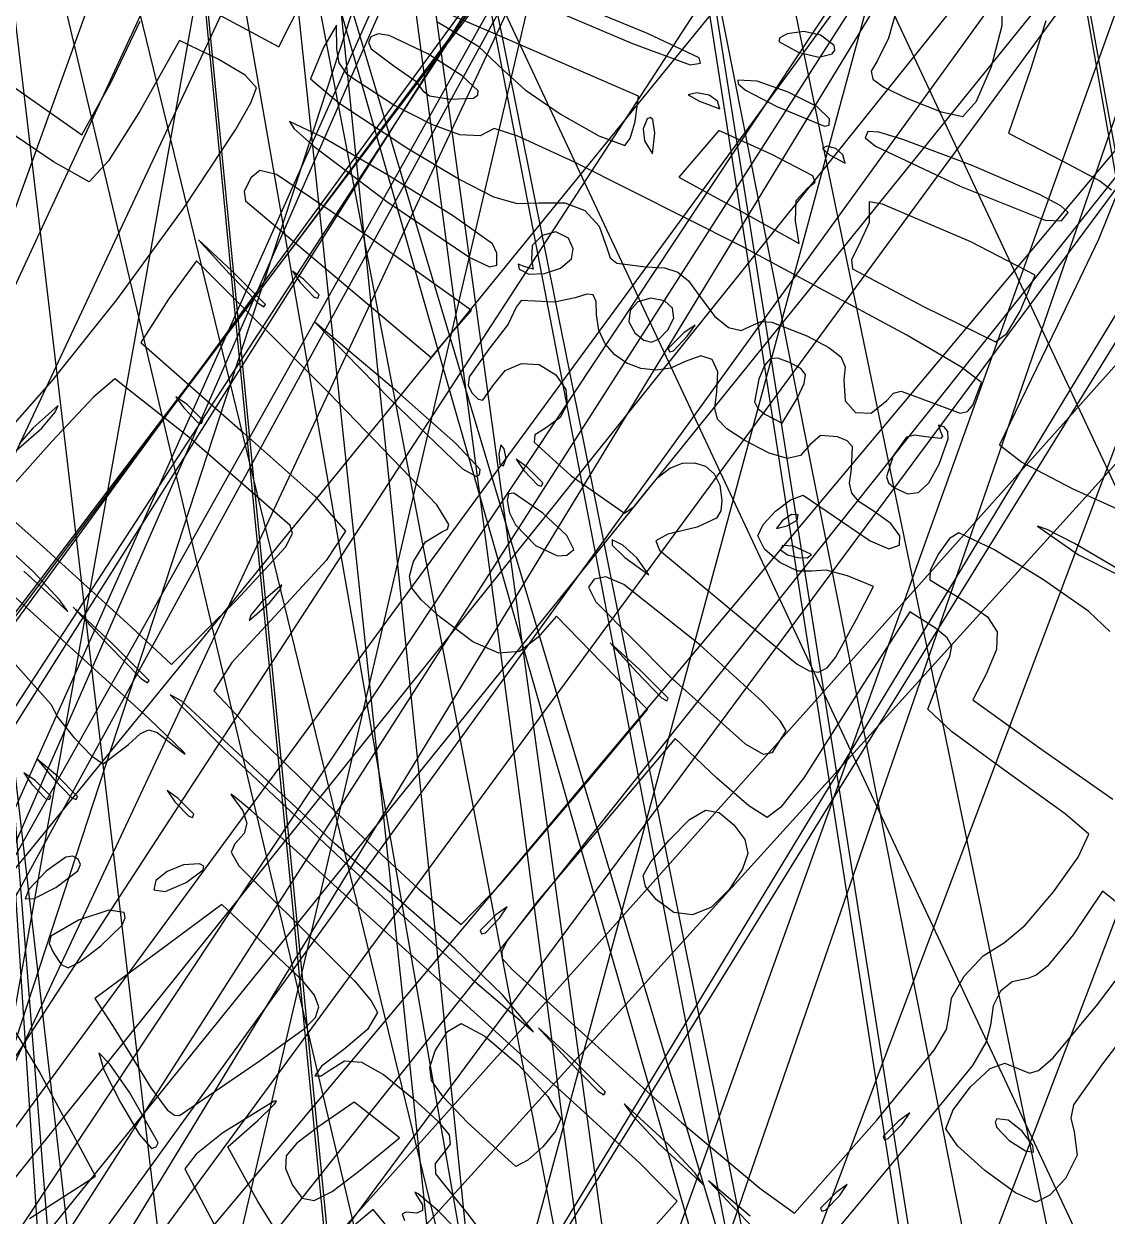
# Model space of a CAD drawing. Extents: x -109 to 333, y -74 to 385.
# Drawn here: x 189 to 234.6, y 71.3 to 121.4 of the extents above; entities that cross this region are included whole.
import ezdxf

# ---------------------------------------------------------------- set-up
doc = ezdxf.new("R2010")
doc.units = 0

msp = doc.modelspace()

# ---------------------------------------------------------------- linework, layer by layer
at = {"layer": 'Image'}
for p, q in [((157.788859, 383.822557), (199.32, 31.0614)), ((169.27296, 380.435815), (193.613, 9.47578)), ((195.34339, 3.45504), (166.0138, 374.41508)), ((196.698692, 20.20488), (156.65775, 367.21674)), ((215.17923, -3.214262), (181.683803, 323.99097)), ((179.237899, 323.614675), (213.84, -3.59056)), ((177.732759, 316.653894), (208.3, 3.75711)), ((208.299552, 2.440073), (177.732759, 316.653894)), ((166.068062, 306.305885), (219.887, 26.1436)), ((219.887, -0.949742), (166.068062, 306.305885)), ((184.73435, 291.253947), (241.699, 4.14719)), ((246.21378, 2.423078), (186.7637, 289.529834)), ((204.60509, 288.243247), (254.066, 5.63387)), ((192.40838, 284.668435), (236.679, 4.59388)), ((236.678967, 1.39537), (192.40838, 284.668435)), ((255.754024, 1.02424), (204.56632, 283.63362)), ((268.043613, 282.974969), (190.906, -1.69433)), ((180.923127, -3.08538), (247.52417, 281.583917)), ((184.8823, 278.083), (222.042, 7.4161)), ((222.042, -3.12018), (184.8823, 278.083)), ((139.16277, 3.696502), (260.89478, 266.179938)), ((148.731078, 3.266602), (243.31995, 264.773766)), ((248.678641, 261.903231), (163.02, 0.396062)), ((262.39978, 260.418127), (141.138, 2.15802)), ((152.779, 1.20722), (273.72797, 259.363193)), ((157.413255, 232.562233), (265.778, 1.20519)), ((197.958468, 10.49204), (274.44119, 231.987084)), ((274.44119, 231.987084), (197.959, 18.9587)), ((282.32748, 0.807655), (175.6594, 228.40397)), ((173.241388, 223.520368), (236.117, 4.12351)), ((238.426695, 3.122401), (172.71685, 222.519258)), ((204.51187, 168.581595), (175.246, 5.28541)), ((141.785, -0.203891), (253.36806, 168.01715)), ((223.64076, 166.742835), (151.298, 4.86749)), ((151.298, 1.77167), (223.64076, 166.742835)), ((196.72871, 2.465574), (258.63622, 166.511959)), ((266.16215, 165.84522), (204.254, 3.30757)), ((245.194378, 164.818644), (137.698, -0.203891)), ((250.169662, 161.431963), (132.61, 17.1057)), ((266.16181, 158.520223), (171.273, 5.22673)), ((235.283742, 158.045282), (126.451, 14.7846)), ((169.86147, 2.03235), (264.7507, 158.286983)), ((182.247383, 158.045069), (218.406, 5.44033)), ((229.849728, 157.104573), (135.61, 8.07462)), ((254.872529, 156.968041), (142.643, 1.98563)), ((131.614, 5.2524), (229.732945, 155.693463)), ((226.274033, 153.529738), (145.371, 9.26744)), ((145.371, 5.50449), (226.274033, 153.529738)), ((243.959933, 153.529738), (149.416, 5.91092)), ((149.416, -1.615), (243.959933, 153.529738)), ((202.56828, 153.529766), (231.944, 7.34555)), ((231.944, 1.32481), (202.56828, 153.529766)), ((229.849728, 152.589023), (124.393, 8.4321)), ((120.396, 5.60988), (229.732945, 151.177913)), ((149.30622, -1.049385), (261.535133, 150.332398)), ((223.369409, 1.205105), (187.210783, 149.294504)), ((135.87021, 3.044134), (240.950445, 146.304883)), ((134.115174, 1.414184), (250.734105, 145.740418)), ((243.644255, 141.48836), (136.219, 7.54557)), ((144.799841, 1.901125), (253.3677, 138.101129)), ((253.3677, 138.101129), (144.8, 8.67446)), ((266.16178, 137.413309), (144.525, 3.12108)), ((139.350791, 0.24752), (260.98769, 136.200699)), ((144.543467, 2.183352), (242.9514, 136.12614)), ((199.74583, 120.438409), (201.18099, 123.288049)), ((209.34557, 120.765807), (203.46748, 123.301397)), ((215.240167, 120.996411), (210.883703, 122.805645)), ((196.26025, 122.308619), (199.74583, 120.438409)), ((210.113944, 122.496325), (214.612698, 120.576562)), ((225.71419, 121.996336), (225.374317, 120.812971)), ((230.15737, 121.340718), (230.153257, 121.909323)), ((192.68803, 118.962269), (193.91747, 121.524919)), ((202.165373, 121.355725), (201.627599, 120.414986)), ((202.178637, 120.339325), (202.165373, 121.355725)), ((206.388962, 121.507722), (208.103466, 120.479441)), ((229.71117, 119.609848), (230.15737, 121.340718)), ((231.985844, 121.531855), (231.362966, 119.533049)), ((203.61643, 120.861815), (203.506053, 120.630405)), ((203.912819, 120.986241), (203.61643, 120.861815)), ((204.387123, 120.915701), (203.912819, 120.986241)), ((206.00344, 120.149763), (204.387123, 120.915701)), ((217.41307, 119.983811), (215.240167, 120.996411)), ((220.808051, 120.819565), (220.762038, 120.665731)), ((221.12155, 120.982798), (220.808051, 120.819565)), ((221.813483, 121.084507), (221.12155, 120.982798)), ((222.52315, 120.933804), (221.813483, 121.084507)), ((223.094541, 120.498047), (222.523149, 120.933805)), ((222.523149, 120.933805), (222.52315, 120.933804)), ((225.374317, 120.812971), (224.914006, 119.869986)), ((195.56691, 120.710781), (193.89393, 117.742021)), ((197.1865, 119.923912), (195.56691, 120.710781)), ((201.627599, 120.414986), (201.076476, 119.093486)), ((202.276999, 119.769794), (202.178637, 120.339325)), ((203.506053, 120.630405), (203.621101, 120.361959)), ((203.621101, 120.361959), (204.581488, 119.645715)), ((208.103466, 120.479441), (209.208576, 119.448931)), ((214.86273, 118.371337), (209.34557, 120.765807)), ((214.612698, 120.576562), (217.03677, 119.690921)), ((220.762038, 120.665731), (221.571158, 120.218544)), ((223.013378, 120.148713), (223.124939, 120.30462)), ((223.124939, 120.30462), (223.094541, 120.498047)), ((198.330364, 119.246216), (197.1865, 119.923912)), ((202.632671, 119.263716), (202.276999, 119.769794)), ((207.445003, 119.230645), (206.00344, 120.149763)), ((217.413057, 119.983808), (217.41307, 119.983811)), ((217.465991, 119.760151), (217.413057, 119.983808)), ((221.571158, 120.218544), (222.449103, 120.01311)), ((222.449103, 120.01311), (223.013378, 120.148713)), ((224.914006, 119.869986), (224.653228, 119.422438)), ((187.42727, 119.571949), (191.45861, 116.744069)), ((204.581488, 119.645715), (205.505981, 119.00201)), ((209.208576, 119.448931), (210.100049, 118.63084)), ((217.03677, 119.690921), (217.465991, 119.760151)), ((224.653228, 119.422438), (224.709966, 119.089958)), ((229.07188, 118.163242), (229.711156, 119.609853)), ((229.711156, 119.609853), (229.71117, 119.609848)), ((231.362966, 119.533049), (230.41391, 116.821289)), ((191.45861, 116.744069), (192.68803, 118.962269)), ((198.80612, 118.721822), (198.330364, 119.246216)), ((201.076476, 119.093486), (202.260389, 118.087254)), ((204.579977, 117.987475), (202.632671, 119.263716)), ((205.505981, 119.00201), (205.802348, 118.590955)), ((208.13007, 118.591903), (207.445003, 119.230645)), ((219.857781, 118.995263), (219.04674, 119.046899)), ((219.04674, 119.046899), (219.05471, 118.884197)), ((219.05471, 118.884197), (219.365302, 118.619744)), ((221.156296, 118.542507), (219.857781, 118.995263)), ((224.709966, 119.089958), (225.182236, 118.747494)), ((198.571389, 118.090233), (198.80612, 118.721822)), ((205.802348, 118.590955), (206.081307, 118.389345)), ((206.081307, 118.389345), (206.963918, 118.249198)), ((206.963918, 118.249198), (207.908083, 118.288017)), ((207.908083, 118.288017), (208.110431, 118.407146)), ((208.110431, 118.407146), (208.130058, 118.591903)), ((208.130058, 118.591903), (208.13007, 118.591903)), ((210.100049, 118.63084), (211.619669, 117.598736)), ((214.72478, 117.310487), (214.86273, 118.371337)), ((217.315193, 118.50727), (216.948738, 118.423125)), ((216.948738, 118.423125), (217.431468, 118.157425)), ((217.832901, 118.415414), (217.315193, 118.50727)), ((218.18407, 118.157425), (217.832901, 118.415414)), ((219.365302, 118.619744), (220.67999, 117.931929)), ((222.361394, 117.934705), (221.156296, 118.542507)), ((225.182236, 118.747494), (226.168056, 118.269996)), ((226.168056, 118.269996), (227.594755, 117.707296)), ((197.924435, 116.95307), (198.571389, 118.090233)), ((202.260389, 118.087254), (205.125576, 116.202696)), ((206.169869, 117.172571), (204.579977, 117.987475)), ((217.431468, 118.157425), (218.285649, 117.832902)), ((218.285649, 117.832902), (218.184069, 118.157425)), ((218.184069, 118.157425), (218.18407, 118.157425)), ((220.67999, 117.931929), (222.689728, 117.104998)), ((222.89218, 117.417929), (222.361394, 117.934705)), ((228.497096, 117.517403), (229.07188, 118.163242)), ((190.264932, 115.60851), (187.30459, 117.619821)), ((193.89393, 117.742021), (192.577987, 115.645071)), ((201.553804, 116.660527), (200.19119, 117.301478)), ((200.19119, 117.301478), (200.394255, 116.996002)), ((211.619669, 117.598736), (213.203508, 116.702939)), ((214.514363, 116.584963), (214.72477, 117.310491)), ((214.72477, 117.310491), (214.72478, 117.310487)), ((215.222355, 117.41104), (215.054221, 117.003198)), ((215.355279, 117.474869), (215.222355, 117.41104)), ((215.460462, 117.388067), (215.355279, 117.474869)), ((215.55453, 116.8213), (215.460462, 117.388067)), ((222.885398, 117.149528), (222.89219, 117.417935)), ((222.89219, 117.417935), (222.89218, 117.417929)), ((227.594755, 117.707296), (228.497096, 117.517403)), ((195.737282, 113.653577), (197.924435, 116.95307)), ((200.394255, 116.996002), (201.234832, 116.26015)), ((207.354161, 116.748722), (206.169869, 117.172571)), ((208.795947, 117.00672), (208.205353, 116.699061)), ((209.796742, 116.693087), (208.795947, 117.00672)), ((215.054221, 117.003198), (215.116465, 116.489114)), ((215.454581, 115.944299), (215.55453, 116.821301)), ((215.55453, 116.821301), (215.55453, 116.8213)), ((218.246106, 116.920072), (217.403137, 115.940065)), ((220.474166, 115.916512), (218.246106, 116.920072)), ((222.689728, 117.104998), (222.885398, 117.149528)), ((224.5009, 116.882407), (224.400657, 116.620986)), ((224.965271, 116.849781), (224.5009, 116.882407)), ((225.979069, 116.550917), (224.965271, 116.849781)), ((230.41391, 116.821289), (232.67169, 115.651799)), ((201.234832, 116.26015), (204.29049, 113.938688)), ((204.277853, 115.077632), (201.553804, 116.660527)), ((208.205353, 116.699061), (207.354161, 116.748722)), ((212.174503, 115.602365), (209.796742, 116.693087)), ((213.203508, 116.702939), (214.287636, 116.293771)), ((214.287636, 116.293771), (214.514363, 116.584963)), ((215.116465, 116.489114), (215.454581, 115.944299)), ((222.775911, 116.269911), (222.605893, 116.165565)), ((223.160741, 116.163442), (222.775911, 116.269911)), ((224.400657, 116.620986), (224.826905, 116.26279)), ((224.826905, 116.26279), (228.39469, 114.586307)), ((228.892851, 115.462348), (225.979069, 116.550917)), ((205.125576, 116.202696), (207.347024, 114.863395)), ((217.403137, 115.940065), (216.560168, 114.960063)), ((222.198308, 115.016726), (220.474166, 115.916512)), ((222.605893, 116.165565), (222.892186, 115.899376)), ((222.892186, 115.899376), (223.553778, 115.548987)), ((223.45663, 115.899376), (223.160741, 116.163442)), ((223.553778, 115.548987), (223.45663, 115.899376)), ((223.45663, 115.899376), (223.45663, 115.899376)), ((191.76344, 114.772361), (190.264932, 115.60851)), ((192.577987, 115.645071), (191.76344, 114.772361)), ((219.198221, 112.06048), (212.174503, 115.602365)), ((231.718058, 114.232451), (228.892851, 115.462348)), ((232.67169, 115.651799), (234.266248, 114.807326)), ((198.560547, 114.943202), (198.284065, 114.368031)), ((198.948539, 115.251334), (198.560547, 114.943202)), ((199.644771, 115.071483), (198.948539, 115.251334)), ((203.455687, 112.503312), (199.644771, 115.071483)), ((207.090812, 113.320423), (204.277853, 115.077632)), ((207.347024, 114.863395), (208.769984, 114.133007)), ((216.560168, 114.960063), (219.066978, 113.594503)), ((221.990656, 114.514722), (222.291271, 114.757303)), ((222.291271, 114.757303), (222.198308, 115.016726)), ((234.266248, 114.807326), (234.751317, 114.431414)), ((198.284065, 114.368031), (198.334713, 113.963516)), ((221.486622, 113.980094), (221.990656, 114.514722)), ((228.39469, 114.586307), (231.957603, 113.159647)), ((198.334713, 113.963516), (206.144273, 107.387706)), ((204.29049, 113.938688), (207.77128, 111.584102)), ((208.769984, 114.133007), (209.75885, 113.859919)), ((209.75885, 113.859919), (210.678016, 113.892516)), ((210.678016, 113.892516), (211.764908, 113.889744)), ((211.764908, 113.889744), (212.609507, 113.561408)), ((221.46832, 113.126452), (221.486622, 113.980094)), ((225.128845, 113.835637), (224.561868, 113.932583)), ((224.561868, 113.932583), (224.568296, 113.665358)), ((228.84143, 112.253783), (225.128845, 113.835637)), ((232.621136, 113.756926), (231.718058, 114.232451)), ((232.9305, 113.476977), (232.621136, 113.756926)), ((234.92947, 114.151999), (234.210978, 112.350479)), ((192.931519, 109.806455), (195.737282, 113.653577)), ((208.72016, 112.156528), (207.090812, 113.320423)), ((212.609507, 113.561408), (213.204342, 112.912578)), ((219.066978, 113.594503), (221.615668, 112.182683)), ((224.568296, 113.665358), (224.565093, 113.065974)), ((232.644555, 113.130455), (232.93051, 113.476977)), ((232.93051, 113.476977), (232.9305, 113.476977)), ((213.204342, 112.912578), (213.541946, 111.948326)), ((221.615668, 112.182683), (221.46832, 113.126456)), ((221.46832, 113.126456), (221.46832, 113.126452)), ((224.565093, 113.065974), (224.181398, 112.233168)), ((231.957603, 113.159647), (232.644555, 113.130455)), ((197.77192, 111.027779), (196.36081, 112.324559)), ((196.36081, 112.324559), (197.65759, 110.913449)), ((207.841387, 109.366722), (203.455687, 112.503312)), ((210.808028, 112.516862), (210.391605, 112.08846)), ((211.390055, 112.662482), (210.808028, 112.516862)), ((211.916404, 112.398102), (211.390055, 112.662482)), ((212.118288, 111.946049), (211.916404, 112.398102)), ((231.544455, 110.841637), (228.84143, 112.253783)), ((234.210978, 112.350479), (232.48354, 108.750269)), ((208.720161, 112.156532), (208.72016, 112.156528)), ((208.906374, 111.766399), (208.720161, 112.156532)), ((208.90829, 111.272838), (208.906374, 111.766399)), ((210.391605, 112.08846), (210.362064, 111.504494)), ((212.04998, 111.526338), (212.118288, 111.946049)), ((213.541946, 111.948326), (213.67546, 111.576683)), ((226.141702, 108.322716), (219.198221, 112.06048)), ((224.181398, 112.233168), (223.818969, 111.490616)), ((196.284602, 111.449945), (195.099042, 109.837835)), ((201.878752, 105.866785), (196.284602, 111.449945)), ((207.77128, 111.584102), (208.600134, 111.191887)), ((208.600134, 111.191887), (208.90829, 111.272838)), ((210.101771, 111.192077), (209.798834, 111.314594)), ((209.798834, 111.314594), (209.850057, 111.100987)), ((210.362064, 111.504494), (210.431932, 111.09613)), ((211.582845, 111.146758), (212.049977, 111.526338)), ((212.049977, 111.526338), (212.04998, 111.526338)), ((213.67546, 111.576683), (213.950187, 111.346207)), ((213.950187, 111.346207), (215.167376, 111.195733)), ((223.818969, 111.490616), (223.866749, 111.108218)), ((197.65759, 110.913449), (198.87295, 109.664767)), ((199.18303, 109.616669), (197.77192, 111.027779)), ((200.782521, 110.679226), (200.312156, 111.007523)), ((200.312156, 111.007523), (200.64045, 110.537153)), ((209.850057, 111.100987), (210.259121, 110.89082)), ((210.431932, 111.09613), (210.101771, 111.192077)), ((210.259121, 110.89082), (210.911305, 110.920498)), ((210.911305, 110.920498), (211.582845, 111.146758)), ((215.167376, 111.195733), (215.960362, 111.151351)), ((215.960362, 111.151351), (216.523058, 110.977066)), ((216.523058, 110.977066), (216.970911, 110.611166)), ((223.866749, 111.108218), (226.840749, 109.535978)), ((230.91033, 109.326957), (231.544455, 110.841637)), ((200.64045, 110.537153), (201.22508, 109.927736)), ((201.44103, 110.020709), (200.782521, 110.679226)), ((216.970911, 110.611166), (217.419366, 109.991943)), ((190.194, 106.394822), (192.931519, 109.806455)), ((195.099042, 109.837835), (193.937442, 108.017635)), ((201.22508, 109.927736), (201.385066, 109.8826)), ((201.385066, 109.8826), (201.441029, 110.020709)), ((201.441029, 110.020709), (201.44103, 110.020709)), ((209.930598, 109.78673), (209.717951, 109.50235)), ((210.51091, 109.759564), (209.930598, 109.78673)), ((211.335432, 109.713662), (210.51091, 109.759564)), ((212.20424, 109.894506), (211.335432, 109.713662)), ((212.689895, 110.048869), (212.20424, 109.894506)), ((212.961068, 110.013057), (212.689895, 110.048869)), ((213.07892, 109.738237), (212.961068, 110.013057)), ((215.38175, 109.878637), (214.841224, 109.731911)), ((215.963255, 109.765159), (215.38175, 109.878637)), ((216.298958, 109.464901), (215.963255, 109.765159)), ((217.419366, 109.991943), (218.057281, 109.129309)), ((198.87295, 109.664767), (199.11442, 109.513364)), ((199.11442, 109.513364), (199.18303, 109.616669)), ((199.18303, 109.616669), (199.18303, 109.616669)), ((206.99283, 108.399725), (207.841387, 109.366722)), ((209.717951, 109.50235), (209.381016, 108.790498)), ((213.104613, 109.175571), (213.07892, 109.738237)), ((214.516272, 109.365757), (214.457569, 108.89121)), ((214.841224, 109.731911), (214.516272, 109.365757)), ((216.356276, 109.038132), (216.298958, 109.464901)), ((226.840749, 109.535978), (229.875509, 108.043398)), ((230.344756, 108.401365), (230.910329, 109.326948)), ((230.910329, 109.326948), (230.91033, 109.326957)), ((204.73281, 105.942612), (201.25208, 108.873732)), ((201.25208, 108.873732), (204.44229, 105.613692)), ((209.381016, 108.790498), (208.570941, 107.73142)), ((213.200467, 108.528592), (213.104613, 109.175571)), ((214.457569, 108.89121), (214.715791, 108.419307)), ((216.10263, 108.545117), (216.356276, 109.038132)), ((217.245225, 108.749747), (216.774859, 108.42145)), ((216.91693, 108.279377), (217.245225, 108.749747)), ((218.057281, 109.129309), (218.64196, 108.640238)), ((219.185189, 108.518345), (219.698756, 108.757243)), ((219.698756, 108.757243), (220.01541, 108.893327)), ((220.01541, 108.893327), (220.470823, 108.866978)), ((220.470823, 108.866978), (221.938046, 108.298268)), ((232.48354, 108.750269), (230.03763, 103.709659)), ((206.144273, 107.387706), (206.99283, 108.399726)), ((206.99283, 108.399726), (206.99283, 108.399725)), ((213.466549, 107.962616), (213.200467, 108.528592)), ((214.715791, 108.419307), (215.091127, 108.1109)), ((215.733914, 108.169214), (216.102631, 108.545119)), ((216.102631, 108.545119), (216.10263, 108.545117)), ((216.774859, 108.42145), (216.116322, 107.762933)), ((216.332285, 107.669959), (216.916929, 108.279377)), ((216.916929, 108.279377), (216.91693, 108.279377)), ((218.64196, 108.640238), (219.185189, 108.518345)), ((221.938046, 108.298268), (222.871475, 107.810861)), ((228.419167, 106.987144), (226.141702, 108.322716)), ((229.875509, 108.043398), (230.344756, 108.401365)), ((193.937442, 108.017635), (198.240872, 104.234725)), ((213.870637, 107.494575), (213.466549, 107.962616)), ((215.091127, 108.1109), (215.413624, 108.026005)), ((215.413624, 108.026005), (215.733914, 108.169214)), ((216.116322, 107.762933), (216.172289, 107.624824)), ((222.871475, 107.810861), (223.375891, 107.41663)), ((208.570941, 107.73142), (207.740664, 106.577021)), ((214.380511, 107.141402), (213.870637, 107.494575)), ((216.172289, 107.624824), (216.332285, 107.669959)), ((217.486794, 107.461886), (216.833443, 107.216031)), ((217.955669, 107.302701), (217.486794, 107.461886)), ((218.195578, 106.781199), (217.955669, 107.302701)), ((220.395886, 107.332748), (220.161354, 107.054846)), ((220.716476, 107.35621), (220.395886, 107.332748)), ((221.206868, 107.170697), (220.716476, 107.35621)), ((223.375891, 107.41663), (223.551034, 106.995982)), ((208.746935, 106.200261), (209.265399, 106.838682)), ((209.265399, 106.838682), (209.951663, 107.140055)), ((209.951663, 107.140055), (210.694622, 107.085213)), ((210.694622, 107.085213), (211.383175, 106.654991)), ((214.963949, 106.920029), (214.380511, 107.141402)), ((215.588731, 106.847388), (214.963949, 106.920029)), ((216.222636, 106.940411), (215.588731, 106.847388)), ((216.833443, 107.216031), (216.222636, 106.940411)), ((218.162033, 105.940101), (218.195578, 106.781199)), ((220.161354, 107.054846), (219.929138, 106.477035)), ((221.691817, 106.919445), (221.206868, 107.170697)), ((221.891821, 106.666981), (221.691817, 106.919445)), ((223.551034, 106.995982), (223.496646, 106.429318)), ((229.279547, 106.33072), (228.419167, 106.987144)), ((186.64087, 102.359731), (190.19404, 106.394841)), ((190.19404, 106.394841), (190.194, 106.394822)), ((192.84863, 106.492458), (191.951293, 105.716238)), ((195.954034, 104.040485), (192.84863, 106.492458)), ((207.740664, 106.577021), (207.699903, 106.208658)), ((211.383175, 106.654991), (211.804577, 106.037451)), ((219.929138, 106.477035), (219.741682, 105.516448)), ((221.54418, 105.686947), (221.833676, 106.295437)), ((221.833676, 106.295437), (221.891821, 106.666981)), ((223.496646, 106.429318), (223.548784, 105.559341)), ((228.9255, 105.376875), (229.279547, 106.33072)), ((195.889071, 105.411098), (195.418695, 105.739397)), ((195.418695, 105.739397), (195.747, 105.269025)), ((206.388384, 101.188903), (201.878752, 105.866785)), ((207.191075, 103.775886), (204.73281, 105.942612)), ((207.699903, 106.208658), (207.872752, 105.88433)), ((207.872752, 105.88433), (208.119095, 105.638265)), ((208.317273, 105.598188), (208.746935, 106.200261)), ((211.804577, 106.037451), (211.865651, 105.42492)), ((218.078985, 105.261728), (218.162033, 105.940101)), ((225.30998, 105.58178), (225.585082, 105.883001)), ((225.585082, 105.883001), (225.901916, 105.973643)), ((225.901916, 105.973643), (227.16113, 105.501482)), ((190.469799, 105.363407), (189.397859, 104.422665)), ((191.951293, 105.716238), (190.19622, 103.849998)), ((190.34305, 105.087064), (190.469799, 105.363407)), ((195.747, 105.269025), (196.33163, 104.659607)), ((196.54758, 104.752581), (195.889071, 105.411098)), ((204.44229, 105.613692), (207.466723, 102.705773)), ((208.119095, 105.638265), (208.317273, 105.598188)), ((211.865651, 105.42492), (211.575449, 104.863762)), ((218.190664, 104.788273), (218.078985, 105.261728)), ((219.741682, 105.516448), (219.877913, 105.236275)), ((219.877913, 105.236275), (220.182009, 105.004725)), ((220.903114, 104.621947), (221.544181, 105.686947)), ((221.544181, 105.686947), (221.54418, 105.686947)), ((223.548784, 105.559341), (223.993004, 105.069862)), ((224.642391, 105.048237), (225.310036, 105.581825)), ((225.310036, 105.581825), (225.30998, 105.58178)), ((227.16113, 105.501482), (228.390246, 105.040842)), ((228.695041, 105.112775), (228.9255, 105.376875)), ((189.77415, 104.422665), (190.34305, 105.087064)), ((196.491616, 104.614472), (196.547579, 104.752581)), ((196.547579, 104.752581), (196.54758, 104.752581)), ((211.575449, 104.863762), (210.943022, 104.400341)), ((218.57341, 104.38424), (218.190664, 104.788273)), ((220.182009, 105.004725), (220.903114, 104.621947)), ((223.993004, 105.069862), (224.642391, 105.048237)), ((228.390246, 105.040842), (228.695041, 105.112775)), ((188.70221, 103.481934), (189.77415, 104.422665)), ((189.397859, 104.422665), (188.828949, 103.758275)), ((189.77415, 104.422665), (189.77415, 104.422665)), ((196.33163, 104.659607), (196.491616, 104.614472)), ((198.240872, 104.234725), (201.270308, 101.541458)), ((210.943022, 104.400341), (210.507939, 104.133002)), ((219.303563, 103.914131), (218.57341, 104.38424)), ((227.70934, 104.467085), (227.474711, 104.537854)), ((227.474711, 104.537854), (227.565604, 104.278109)), ((227.565604, 104.278109), (227.642066, 104.085374)), ((227.866787, 104.274962), (227.70934, 104.467085)), ((227.887662, 103.963457), (227.866787, 104.274962)), ((190.19622, 103.849998), (187.83038, 101.207558)), ((200.21482, 100.328038), (195.954034, 104.040485)), ((208.21354, 102.682572), (207.191075, 103.775886)), ((210.507939, 104.133002), (210.482605, 103.825677)), ((210.482605, 103.825677), (212.031832, 102.415331)), ((220.361331, 103.360719), (219.303563, 103.914131)), ((222.519398, 104.11158), (222.061883, 103.713132)), ((223.232203, 104.05685), (222.519398, 104.11158)), ((223.643712, 103.880077), (223.232203, 104.05685)), ((223.860958, 103.636422), (223.643712, 103.880077)), ((226.126818, 104.03349), (225.574214, 103.25734)), ((226.474976, 104.122968), (226.126818, 104.03349)), ((226.942034, 104.054815), (226.474976, 104.122968)), ((227.569012, 103.985847), (226.942034, 104.054815)), ((227.50964, 102.903775), (227.887662, 103.963457)), ((227.642066, 104.085374), (227.569012, 103.985847)), ((209.070366, 103.715766), (208.99497, 103.325132)), ((208.99497, 103.325132), (209.040757, 102.882555)), ((209.2223, 103.55249), (209.070366, 103.715766)), ((209.295106, 103.136897), (209.2223, 103.55249)), ((209.2223, 103.55249), (209.2223, 103.55249)), ((221.126027, 103.146215), (220.361331, 103.360719)), ((221.669071, 103.265419), (221.126027, 103.146215)), ((222.061883, 103.713132), (221.669071, 103.265419)), ((223.821821, 102.69665), (223.860958, 103.636422)), ((225.574214, 103.25734), (225.296744, 102.374597)), ((230.03763, 103.709659), (230.983479, 102.991504)), ((209.040757, 102.882555), (209.19261, 102.831243)), ((209.19261, 102.831243), (209.295106, 103.136897)), ((210.188503, 102.777792), (209.718138, 103.106072)), ((209.718138, 103.106072), (210.046432, 102.635693)), ((210.84704, 102.119255), (210.188503, 102.777792)), ((215.670581, 102.347238), (216.187315, 102.733879)), ((216.187315, 102.733879), (216.716079, 102.938258)), ((216.716079, 102.938258), (217.223515, 102.964584)), ((217.223515, 102.964584), (217.67626, 102.81707)), ((217.67626, 102.81707), (218.040953, 102.499927)), ((227.066802, 102.113123), (227.509576, 102.903773)), ((227.509576, 102.903773), (227.50964, 102.903775)), ((230.983479, 102.991504), (233.126042, 101.86309)), ((207.466723, 102.705773), (208.051335, 102.390703)), ((208.051335, 102.390703), (208.176051, 102.46791)), ((208.176051, 102.46791), (208.21354, 102.682572)), ((208.21354, 102.682572), (208.21354, 102.682572)), ((210.046432, 102.635693), (210.631087, 102.026277)), ((212.031832, 102.415331), (214.275472, 100.848041)), ((215.199241, 101.774124), (215.670581, 102.347238)), ((218.040953, 102.499927), (218.284234, 102.017365)), ((223.736634, 102.10279), (223.821821, 102.69665)), ((225.296744, 102.374597), (225.374336, 102.121126)), ((210.631087, 102.026277), (210.791076, 101.981143)), ((210.791076, 101.981143), (210.847039, 102.119255)), ((210.847039, 102.119255), (210.84704, 102.119255)), ((214.677571, 101.120075), (215.199241, 101.774124)), ((218.284234, 102.017365), (218.372741, 101.373595)), ((223.826999, 101.677227), (223.736634, 102.10279)), ((225.374336, 102.121126), (225.597356, 101.92308)), ((225.597356, 101.92308), (226.175656, 101.65609)), ((226.643816, 101.708334), (227.066802, 102.113123)), ((233.126042, 101.86309), (235.422847, 100.831615)), ((201.270308, 101.541458), (202.544332, 100.086065)), ((209.401892, 101.661602), (209.34119, 101.37396)), ((209.34119, 101.37396), (209.438102, 100.860247)), ((209.628645, 101.685171), (209.401892, 101.661602)), ((210.84817, 100.84629), (209.628645, 101.685171)), ((218.372741, 101.373595), (218.319655, 100.943864)), ((220.627041, 100.932753), (221.258843, 101.403495)), ((221.258843, 101.403495), (221.791402, 101.60064)), ((221.791402, 101.60064), (223.452732, 100.47175)), ((224.143678, 101.322668), (223.826999, 101.677227)), ((224.737434, 100.94182), (224.143678, 101.322668)), ((226.175656, 101.65609), (226.643816, 101.708334)), ((187.83038, 101.207558), (189.83732, 99.428518)), ((206.894811, 100.365376), (206.388384, 101.188903)), ((209.438102, 100.860247), (209.698475, 100.352463)), ((211.850146, 99.90252), (210.84817, 100.84629)), ((214.275472, 100.848041), (214.677571, 101.120075)), ((218.319655, 100.943864), (218.144945, 100.631552)), ((220.099052, 100.369455), (220.627041, 100.932753)), ((221.296189, 100.786468), (220.906535, 100.518124)), ((221.5813, 100.775031), (221.296189, 100.786468)), ((221.531858, 100.550798), (221.5813, 100.77503)), ((221.5813, 100.77503), (221.5813, 100.775031)), ((225.468069, 100.406898), (224.737434, 100.94182)), ((200.31843, 99.988141), (200.21482, 100.328038)), ((200.21482, 100.328038), (200.21482, 100.328038)), ((206.838107, 100.177326), (206.894811, 100.365376)), ((209.698475, 100.352463), (210.527435, 99.488914)), ((217.337941, 100.259355), (216.101733, 99.958925)), ((218.144945, 100.631552), (217.337941, 100.259355)), ((219.877932, 99.89464), (220.099052, 100.369455)), ((220.906535, 100.518124), (220.672421, 100.196846)), ((220.672421, 100.196846), (221.117186, 100.307473)), ((221.117186, 100.307473), (221.531858, 100.550798)), ((223.452732, 100.47175), (224.606592, 99.674472)), ((225.849378, 99.888932), (225.468069, 100.406898)), ((232.039618, 100.153935), (231.6338, 100.291374)), ((231.6338, 100.291374), (233.36991, 99.085949)), ((189.398, 98.4021), (187.54798, 100.09543)), ((200.027019, 99.421078), (200.31843, 99.988141)), ((202.544332, 100.086065), (201.729465, 98.854526)), ((205.908559, 99.631819), (206.623242, 100.079315)), ((206.623242, 100.079315), (206.838107, 100.177326)), ((212.143, 99.30948), (211.850146, 99.90252)), ((216.101733, 99.958925), (215.596123, 99.681323)), ((220.155515, 99.323535), (219.877932, 99.89464)), ((225.836844, 99.497669), (225.849378, 99.888932)), ((227.945454, 99.775753), (227.474176, 99.139927)), ((228.328331, 100.01623), (227.945454, 99.775753)), ((229.800889, 99.315851), (228.328331, 100.01623)), ((233.19741, 99.5621), (232.039618, 100.153935)), ((194.2711, 92.21417), (186.38838, 99.364153)), ((189.83732, 99.428518), (193.53756, 96.067448)), ((197.95704, 97.184908), (200.027019, 99.421078)), ((205.400062, 98.812955), (205.908559, 99.631819)), ((210.527435, 99.488914), (211.463728, 99.051767)), ((211.858266, 99.076988), (212.14301, 99.30948)), ((212.14301, 99.30948), (212.143, 99.30948)), ((214.211331, 99.498102), (213.75725, 99.719173)), ((213.75725, 99.719173), (213.764196, 99.501781)), ((213.764196, 99.501781), (214.285936, 98.979102)), ((214.798, 98.9666), (214.211331, 99.498102)), ((215.596123, 99.681323), (215.751251, 99.294014)), ((215.751251, 99.294014), (216.497258, 98.664465)), ((220.806814, 98.76573), (220.155515, 99.323535)), ((220.912216, 99.490557), (220.839928, 99.307447)), ((220.839928, 99.307447), (221.127764, 99.096649)), ((221.382161, 99.451691), (220.912216, 99.490557)), ((222.13527, 99.110485), (221.382161, 99.451691)), ((224.606592, 99.674472), (225.385952, 99.34286)), ((225.385952, 99.34286), (225.836844, 99.497669)), ((231.895643, 98.037111), (229.800889, 99.315851)), ((235.2748, 98.347094), (233.19741, 99.5621)), ((201.729465, 98.854526), (199.736592, 96.699405)), ((205.23952, 98.202272), (205.400062, 98.812955)), ((211.463728, 99.051767), (211.858266, 99.076988)), ((214.285936, 98.979102), (215.295889, 98.257048)), ((215.295889, 98.257048), (214.798, 98.966684)), ((214.798, 98.966684), (214.798, 98.9666)), ((221.559654, 98.400207), (220.806814, 98.76573)), ((221.127764, 99.096649), (221.563544, 98.974714)), ((221.563544, 98.974714), (221.961351, 98.969905)), ((221.961351, 98.969905), (222.135268, 99.110484)), ((222.135268, 99.110484), (222.13527, 99.110485)), ((227.474176, 99.139927), (227.124844, 98.448874)), ((233.36991, 99.085949), (235.08667, 98.225734)), ((189.02169, 98.4021), (190.87174, 96.70877)), ((190.516433, 97.206186), (189.398, 98.4021)), ((189.398, 98.4021), (189.398, 98.4021)), ((216.497258, 98.664465), (220.060588, 95.704045)), ((222.141862, 98.40595), (221.559654, 98.400207)), ((222.756512, 98.454302), (222.141862, 98.40595)), ((223.650682, 98.209919), (222.756512, 98.454302)), ((227.124844, 98.448874), (227.107801, 98.04271)), ((199.862757, 97.837686), (198.993513, 97.085085)), ((199.795549, 97.616611), (199.862757, 97.837686)), ((205.321558, 97.716884), (205.23952, 98.202272)), ((213.0066, 98.070415), (212.761991, 97.733172)), ((212.761991, 97.733172), (213.075606, 97.111859)), ((213.495389, 98.171571), (213.0066, 98.070415)), ((214.243349, 97.84092), (213.495389, 98.171571)), ((217.44254, 95.307605), (214.243349, 97.84092)), ((224.743952, 97.757094), (223.650682, 98.209919)), ((224.03374, 96.386284), (224.743952, 97.757094)), ((227.107801, 98.04271), (228.627091, 97.119901)), ((233.795515, 96.712509), (231.895643, 98.037111)), ((199.3698, 97.085085), (199.795549, 97.616611)), ((205.724224, 97.194535), (205.321558, 97.716884)), ((190.87174, 96.70877), (190.516433, 97.206186)), ((192.69057, 95.409454), (191.09133, 96.896934)), ((191.09133, 96.896934), (192.57881, 95.297694)), ((195.23089, 94.485398), (197.95704, 97.184908)), ((198.500556, 96.332484), (199.3698, 97.085085)), ((198.993513, 97.085085), (198.567763, 96.553559)), ((199.3698, 97.085085), (199.3698, 97.085085)), ((206.525562, 96.472965), (205.724224, 97.194535)), ((213.075606, 97.111859), (216.18213, 93.980825)), ((228.627091, 97.119901), (229.532113, 96.479263)), ((199.736592, 96.699405), (197.767116, 94.564533)), ((198.567763, 96.553559), (198.500556, 96.332484)), ((207.906267, 95.431412), (206.525562, 96.472965)), ((211.41125, 96.520661), (210.629072, 95.617014)), ((213.32618, 94.553491), (211.41125, 96.520661)), ((223.144047, 94.773107), (224.033738, 96.386288)), ((224.033738, 96.386288), (224.03374, 96.386284)), ((226.274558, 96.695796), (224.487218, 93.938456)), ((227.350728, 96.009065), (226.274558, 96.695796)), ((229.532113, 96.479263), (229.947859, 95.858051)), ((234.683431, 95.87454), (233.795515, 96.712509)), ((193.53756, 96.067448), (195.23089, 94.485398)), ((227.838408, 95.600301), (227.350728, 96.009065)), ((229.947859, 95.858051), (229.915756, 95.108199)), ((192.57881, 95.297694), (193.953078, 93.88945)), ((194.28984, 93.810214), (192.69057, 95.409454)), ((208.989124, 94.954356), (207.906267, 95.431412)), ((210.629072, 95.617014), (209.866078, 95.022618)), ((214.89186, 94.28654), (213.66891, 95.39175)), ((213.66891, 95.39175), (214.77412, 94.1688)), ((220.058288, 92.931141), (217.44254, 95.307605)), ((220.060588, 95.704045), (221.535796, 94.496956)), ((228.032234, 95.2586), (227.838408, 95.600301)), ((227.955863, 94.828527), (228.032234, 95.2586)), ((188.189219, 95.014343), (190.15125, 92.813853)), ((209.866078, 95.022618), (208.989124, 94.954356)), ((222.791529, 94.347475), (223.144047, 94.773107)), ((227.63295, 94.154645), (227.955863, 94.828527)), ((229.915756, 95.108199), (229.477228, 94.081641)), ((197.767116, 94.564533), (197.008432, 93.381635)), ((215.24111, 92.586291), (213.32618, 94.553491)), ((216.11481, 93.06359), (214.89186, 94.28654)), ((221.535796, 94.496956), (222.034694, 94.217521)), ((222.034694, 94.217521), (222.437508, 94.164987)), ((222.437508, 94.164987), (222.791529, 94.347475)), ((193.953078, 93.88945), (194.217024, 93.713372)), ((194.217024, 93.713372), (194.28984, 93.810214)), ((194.28984, 93.810214), (194.28984, 93.810214)), ((214.77412, 94.1688), (215.830802, 93.079683)), ((216.18213, 93.980825), (219.353013, 91.148975)), ((224.487218, 93.938456), (221.813078, 89.715622)), ((227.02716, 92.608885), (227.63295, 94.154645)), ((229.477228, 94.081641), (228.916284, 92.996861)), ((197.008432, 93.381635), (198.61484, 91.668694)), ((190.15125, 92.813853), (190.447541, 92.256443)), ((195.67031, 92.945982), (195.177826, 93.207069)), ((195.177826, 93.207069), (197.4415, 90.93609)), ((196.608496, 92.072419), (195.67031, 92.945982)), ((215.830802, 93.079683), (216.05021, 92.953322)), ((216.05021, 92.953322), (216.11482, 93.06359)), ((216.11482, 93.06359), (216.11481, 93.06359)), ((220.826796, 92.108598), (220.058288, 92.931141)), ((228.916284, 92.996861), (231.829094, 90.916381)), ((190.447541, 92.256443), (191.125514, 91.414823)), ((195.748144, 90.796777), (194.2711, 92.21417)), ((212.88704, 89.754871), (215.24111, 92.586291)), ((228.021989, 91.663145), (227.02716, 92.608885)), ((193.92584, 91.57814), (194.28056, 91.740488)), ((194.28056, 91.740488), (194.632262, 91.622944)), ((202.126003, 86.928527), (196.608496, 92.072419)), ((221.07674, 91.688195), (220.826796, 92.108598)), ((191.125514, 91.414823), (191.868817, 90.647181)), ((193.41574, 91.126235), (193.92584, 91.57814)), ((194.632262, 91.622944), (195.13331, 91.235173)), ((195.13331, 91.235173), (195.723258, 90.764436)), ((198.61484, 91.668694), (202.093109, 88.316851)), ((216.407988, 91.367386), (213.533138, 87.971686)), ((218.161798, 89.710686), (216.407988, 91.367386)), ((220.49903, 90.782315), (221.076738, 91.688191)), ((221.076738, 91.688191), (221.07674, 91.688195)), ((230.41382, 89.914995), (228.021989, 91.663145)), ((192.3611, 90.311703), (193.41565, 91.126196)), ((193.41565, 91.126196), (193.41574, 91.126235)), ((195.723258, 90.764436), (195.803703, 90.720168)), ((195.803703, 90.720168), (195.748144, 90.796777)), ((197.4415, 90.93609), (202.606672, 86.090766)), ((219.353013, 91.148975), (220.101734, 90.71484)), ((220.101734, 90.71484), (220.49903, 90.782315)), ((231.829094, 90.916381), (234.808714, 88.821331)), ((190.433055, 89.783232), (189.586389, 90.500104)), ((189.586389, 90.500104), (190.303233, 89.653438)), ((191.868817, 90.647181), (192.3611, 90.311703)), ((189.492322, 89.607211), (189.021956, 89.935516)), ((189.021956, 89.935516), (189.350251, 89.46514)), ((191.279721, 88.936566), (190.433055, 89.783232)), ((209.0432, 85.230941), (212.88704, 89.754871)), ((219.504687, 88.540616), (218.161798, 89.710686)), ((221.813078, 89.715622), (220.849145, 88.49319)), ((232.805647, 88.204503), (230.41382, 89.914995)), ((189.350251, 89.46514), (189.934881, 88.855724)), ((190.150831, 88.948702), (189.492322, 89.607211)), ((190.303233, 89.653438), (191.044101, 88.883718)), ((189.934881, 88.855724), (190.094867, 88.81059)), ((190.094867, 88.81059), (190.15083, 88.948702)), ((190.15083, 88.948702), (190.150831, 88.948702)), ((191.044101, 88.883718), (191.221879, 88.809673)), ((191.221879, 88.809673), (191.279721, 88.936594)), ((191.279721, 88.936594), (191.279721, 88.936566)), ((195.513094, 88.854635), (195.042729, 89.182915)), ((195.042729, 89.182915), (195.371023, 88.712536)), ((195.371023, 88.712536), (195.955678, 88.10312)), ((196.171631, 88.196098), (195.513094, 88.854635)), ((197.855947, 88.952065), (197.726215, 89.037603)), ((197.726215, 89.037603), (197.770169, 88.961888)), ((197.770169, 88.961888), (198.225996, 88.330262)), ((198.576278, 88.349391), (197.855947, 88.952065)), ((198.225996, 88.330262), (198.395418, 87.819357)), ((201.439059, 85.782768), (198.576278, 88.349391)), ((202.093109, 88.316851), (205.630114, 85.039473)), ((217.01165, 87.973861), (217.677657, 88.354623)), ((217.677657, 88.354623), (218.262844, 88.268633)), ((218.262844, 88.268633), (218.878472, 87.742105)), ((220.270508, 88.053956), (219.504687, 88.540616)), ((220.849145, 88.49319), (220.270508, 88.053956)), ((233.80048, 87.349315), (232.805647, 88.204503)), ((195.955678, 88.10312), (196.115667, 88.057986)), ((196.115667, 88.057986), (196.17163, 88.196098)), ((196.17163, 88.196098), (196.171631, 88.196098)), ((198.395418, 87.819357), (198.281566, 87.375345)), ((213.533138, 87.971686), (210.64976, 84.558492)), ((216.153562, 87.100135), (217.01165, 87.973861)), ((218.878472, 87.742105), (219.332299, 87.123017)), ((198.281566, 87.375345), (197.887573, 86.944398)), ((233.352414, 86.390496), (233.80048, 87.349315)), ((197.887573, 86.944398), (197.741371, 86.598835)), ((207.141196, 82.535739), (202.126003, 86.928527)), ((215.380434, 86.185613), (216.153562, 87.100135)), ((219.332299, 87.123017), (219.456138, 86.545524)), ((190.782226, 86.383822), (189.96749, 85.800893)), ((191.075386, 86.420811), (190.782226, 86.383822)), ((191.3085, 86.294076), (191.075386, 86.420811)), ((191.308496, 86.294075), (191.3085, 86.294076)), ((191.408979, 86.069924), (191.308496, 86.294075)), ((197.741371, 86.598835), (198.06272, 86.015634)), ((219.456138, 86.545524), (219.240993, 85.887889)), ((232.310033, 84.924665), (233.352414, 86.390496)), ((189.96749, 85.800893), (189.237039, 85.024976)), ((190.36277, 85.107615), (191.290525, 85.804583)), ((191.290525, 85.804583), (191.408979, 86.069924)), ((195.052841, 85.78895), (194.565686, 85.399708)), ((195.738708, 86.063967), (195.052841, 85.78895)), ((196.4069, 86.102224), (195.738708, 86.063967)), ((195.84863, 85.319877), (196.560821, 85.850084)), ((196.59121, 86.009633), (196.406893, 86.102225)), ((196.406893, 86.102225), (196.4069, 86.102224)), ((196.560821, 85.850084), (196.59121, 86.009633)), ((198.06272, 86.015634), (200.615733, 83.494288)), ((211.128699, 77.004758), (201.439059, 85.782768)), ((202.606672, 86.090766), (207.876047, 81.263993)), ((215.064132, 85.612348), (215.380434, 86.185613)), ((219.240993, 85.887889), (218.677869, 85.028375)), ((194.565686, 85.399708), (194.49363, 85.018774)), ((194.970218, 84.941339), (195.84863, 85.319877)), ((207.412732, 83.549925), (209.043242, 85.230955)), ((209.043242, 85.230955), (209.0432, 85.230941)), ((215.156268, 85.158659), (215.064132, 85.612348)), ((189.237039, 85.024976), (189.070888, 84.630701)), ((189.451858, 84.648202), (190.36277, 85.107615)), ((194.49363, 85.018774), (194.970218, 84.941339)), ((205.630114, 85.039473), (207.412732, 83.549925)), ((215.60845, 84.602865), (215.156268, 85.158659)), ((218.677869, 85.028375), (217.930393, 84.282016)), ((231.126063, 83.532901), (232.310033, 84.924665)), ((234.378167, 84.961774), (233.138647, 83.121204)), ((235.433137, 84.120555), (234.378167, 84.961774)), ((189.070888, 84.630701), (189.451858, 84.648202)), ((197.344139, 84.395217), (194.677929, 82.418677)), ((198.710569, 83.120077), (197.344139, 84.395217)), ((209.341995, 84.291053), (208.871629, 83.962748)), ((209.0137, 83.820677), (209.341995, 84.291053)), ((210.64976, 84.558492), (209.334551, 82.855948)), ((216.343303, 84.062006), (215.608449, 84.602869)), ((215.608449, 84.602869), (215.60845, 84.602865)), ((217.930393, 84.282016), (217.134744, 83.957474)), ((191.317601, 83.743543), (190.15237, 83.064878)), ((192.595443, 84.160026), (191.317601, 83.743543)), ((193.233138, 84.055148), (192.595443, 84.160026)), ((193.149404, 83.522456), (193.286529, 83.836432)), ((193.286529, 83.836432), (193.233138, 84.055148)), ((208.871629, 83.962748), (208.213092, 83.304239)), ((208.429055, 83.211262), (209.013699, 83.820677)), ((209.013699, 83.820677), (209.0137, 83.820677)), ((217.134744, 83.957474), (216.343303, 84.062006)), ((192.26296, 82.655493), (193.149404, 83.522456)), ((200.615733, 83.494288), (202.924647, 81.187481)), ((208.213092, 83.304239), (208.269059, 83.166128)), ((208.269059, 83.166128), (208.429055, 83.211262)), ((230.25323, 82.796285), (231.126063, 83.532901)), ((234.158307, 80.187486), (236.488107, 83.279336)), ((190.15237, 83.064878), (190.081472, 82.758954)), ((190.081472, 82.758954), (190.266751, 82.363733)), ((200.73393, 81.206795), (198.710569, 83.120077)), ((209.334551, 82.855948), (209.121481, 82.417226)), ((229.352579, 82.235344), (230.25323, 82.796285)), ((233.138647, 83.121204), (232.063348, 81.808887)), ((190.266751, 82.363733), (190.59151, 81.87029)), ((191.370482, 81.984142), (192.262961, 82.655494)), ((194.677929, 82.418677), (192.011749, 80.442137)), ((192.262961, 82.655494), (192.26296, 82.655493)), ((209.135266, 80.615299), (207.141196, 82.535739)), ((209.121481, 82.417226), (209.12822, 82.131431)), ((228.553325, 81.380799), (229.352579, 82.235344)), ((190.59151, 81.87029), (190.886376, 81.733083)), ((190.886376, 81.733083), (191.370482, 81.984142)), ((209.12822, 82.131431), (209.571478, 81.652316)), ((232.063348, 81.808887), (231.590633, 81.421191)), ((201.245093, 80.587883), (200.73393, 81.206795)), ((202.924647, 81.187481), (203.627028, 80.339965)), ((207.876047, 81.263993), (210.452326, 79.048669)), ((209.571478, 81.652316), (216.678846, 75.232692)), ((228.019796, 80.452467), (228.553325, 81.380799)), ((231.231787, 81.280604), (230.577866, 81.144413)), ((231.590633, 81.421191), (231.231787, 81.280604)), ((189.67282, 77.393994), (187.596691, 80.823537)), ((230.083417, 80.754215), (229.77054, 80.137571)), ((230.577866, 81.144413), (230.083417, 80.754215)), ((236.882962, 80.999998), (234.378892, 77.705788)), ((192.011749, 80.442137), (192.781594, 79.262056)), ((201.426434, 80.092278), (201.245093, 80.587883)), ((203.627028, 80.339965), (203.884993, 79.855568)), ((209.135276, 80.615279), (209.135266, 80.615299)), ((210.452326, 79.048669), (209.135276, 80.615279)), ((227.91632, 79.670165), (228.019796, 80.452467)), ((232.293977, 77.944686), (234.158307, 80.187486)), ((201.280845, 79.643595), (201.426434, 80.092278)), ((203.884993, 79.855568), (203.470536, 79.136984)), ((229.77054, 80.137571), (229.661337, 79.322044)), ((192.781594, 79.262056), (194.357264, 76.686187)), ((200.811219, 79.16545), (201.280845, 79.643595)), ((206.838284, 79.057729), (207.41146, 79.390367)), ((207.41146, 79.390367), (208.402313, 78.866566)), ((212.069616, 77.914098), (210.658506, 79.210878)), ((210.658506, 79.210878), (211.955286, 77.799768)), ((227.811502, 79.143792), (227.91632, 79.670165)), ((229.661337, 79.322044), (229.485809, 78.621883)), ((198.911426, 77.815237), (200.811219, 79.16545)), ((203.470536, 79.136984), (202.474083, 78.304838)), ((206.32084, 78.245707), (206.838284, 79.057729)), ((208.402313, 78.866566), (209.804433, 77.668961)), ((227.28867, 78.26975), (227.811502, 79.143792)), ((202.474083, 78.304838), (201.534681, 77.602941)), ((206.087805, 77.557056), (206.32084, 78.245707)), ((224.88421, 75.328655), (227.28867, 78.26975)), ((229.485809, 78.621883), (228.903201, 77.631865)), ((192.630533, 77.69132), (192.17714, 78.163996)), ((192.17714, 78.163996), (192.389706, 77.447742)), ((193.479135, 76.473702), (192.630533, 77.69132)), ((195.572764, 75.532547), (198.911424, 77.815247)), ((198.911424, 77.815247), (198.911426, 77.815237)), ((201.896908, 77.448633), (202.499731, 77.825239)), ((202.499731, 77.825239), (203.216521, 77.771601)), ((203.216521, 77.771601), (204.149402, 77.252244)), ((211.955286, 77.799768), (213.170635, 76.551081)), ((213.480726, 76.502988), (212.069616, 77.914098)), ((229.652456, 77.503501), (230.264347, 77.731275)), ((230.264347, 77.731275), (231.309357, 77.306616)), ((231.684151, 77.417424), (232.293977, 77.944686)), ((234.378892, 77.705788), (233.147375, 75.97915)), ((192.03042, 72.982974), (189.67282, 77.393994)), ((192.389706, 77.447742), (193.082776, 76.073027)), ((201.534681, 77.602941), (201.257393, 77.197568)), ((201.257393, 77.197568), (201.525366, 77.191222)), ((201.525366, 77.191222), (201.896908, 77.448633)), ((204.149402, 77.252244), (205.400498, 76.231693)), ((206.158944, 76.99599), (206.087805, 77.557056)), ((209.804433, 77.668961), (211.056983, 76.332852)), ((228.903201, 77.631865), (226.180607, 74.296994)), ((228.823271, 76.732029), (229.652456, 77.503501)), ((231.309357, 77.306616), (231.684151, 77.417424)), ((194.357264, 76.686187), (195.047967, 75.76634)), ((206.648858, 76.307194), (206.158944, 76.99599)), ((214.915767, 73.523554), (211.128699, 77.004758)), ((228.093503, 75.769195), (228.823271, 76.732029)), ((194.66662, 74.380306), (193.479135, 76.473702)), ((205.400498, 76.231693), (206.423314, 75.294387)), ((207.67215, 75.235357), (206.648858, 76.307194)), ((211.056983, 76.332852), (211.59913, 75.393537)), ((213.170635, 76.551081), (213.412112, 76.399678)), ((213.412112, 76.399678), (213.480726, 76.502988)), ((213.480726, 76.502988), (213.480726, 76.502988)), ((193.082776, 76.073027), (193.874843, 74.736348)), ((195.047967, 75.76634), (195.349601, 75.546132)), ((199.544573, 76.134209), (197.392789, 74.801507)), ((198.862629, 75.322856), (199.56465, 75.998965)), ((199.64402, 76.133892), (199.544573, 76.134209)), ((199.56465, 75.998965), (199.64402, 76.133892)), ((202.912188, 76.092508), (201.423128, 75.060588)), ((203.865675, 75.342475), (202.912188, 76.092508)), ((216.11525, 74.319169), (214.26523, 76.012499)), ((214.26523, 76.012499), (214.620538, 75.515083)), ((227.779867, 74.967335), (228.093503, 75.769195)), ((233.147375, 75.97915), (233.038632, 75.418943)), ((195.349601, 75.546132), (195.572764, 75.532547)), ((197.604339, 74.205366), (198.862629, 75.322856)), ((204.81919, 74.59247), (203.865675, 75.342475)), ((206.423314, 75.294387), (206.905508, 74.716216)), ((207.67215, 75.235347), (207.67215, 75.235357)), ((209.70353, 73.390887), (207.67215, 75.235347)), ((211.59913, 75.393537), (211.375774, 74.867815)), ((214.620538, 75.515083), (215.73897, 74.319169)), ((216.678846, 75.232692), (219.963213, 72.468248)), ((221.427478, 71.417016), (224.884218, 75.328616)), ((224.884218, 75.328616), (224.88421, 75.328655)), ((225.803865, 75.307901), (225.145328, 74.649364)), ((226.274231, 75.636182), (225.803865, 75.307901)), ((225.945936, 75.165802), (226.274231, 75.636182)), ((229.93697, 75.385355), (229.857669, 75.241696)), ((229.857669, 75.241696), (229.927233, 75.024904)), ((230.401688, 75.330851), (229.93697, 75.385355)), ((230.98932, 74.872445), (230.401688, 75.330851)), ((233.038632, 75.418943), (233.174852, 74.839288)), ((193.874843, 74.736348), (194.3844, 74.134206)), ((197.392789, 74.801507), (196.263304, 73.908348)), ((201.423128, 75.060588), (200.49268, 74.367019)), ((206.905508, 74.716216), (206.943312, 74.316136)), ((211.375774, 74.867815), (210.845546, 74.211057)), ((225.361291, 74.556386), (225.945935, 75.165802)), ((225.945935, 75.165802), (225.945936, 75.165802)), ((228.280827, 74.250998), (227.779867, 74.967335)), ((229.927233, 75.024904), (230.451997, 74.479225)), ((231.442106, 74.27283), (230.989319, 74.872445)), ((230.989319, 74.872445), (230.98932, 74.872445)), ((233.174852, 74.839288), (233.312739, 73.855584)), ((194.3844, 74.134206), (194.583719, 74.204782)), ((194.583719, 74.204782), (194.666622, 74.380304)), ((194.666622, 74.380304), (194.66662, 74.380306)), ((198.862629, 71.914876), (197.604339, 74.205366)), ((200.49268, 74.367019), (200.048786, 73.836649)), ((203.15995, 73.23287), (204.81919, 74.59247)), ((206.943312, 74.316136), (206.632958, 73.913103)), ((210.845546, 74.211057), (210.218211, 73.644876)), ((215.73897, 74.319169), (217.58899, 72.625839)), ((217.233704, 73.123254), (216.11525, 74.319169)), ((216.11525, 74.319169), (216.11525, 74.319169)), ((226.180607, 74.296994), (222.639707, 70.065474)), ((225.145328, 74.649364), (225.201295, 74.511253)), ((225.201295, 74.511253), (225.361291, 74.556386)), ((229.43257, 73.213802), (228.280827, 74.250998)), ((230.451997, 74.479225), (231.132506, 74.046251)), ((231.476188, 73.987442), (231.442106, 74.27283)), ((196.263304, 73.908348), (195.793519, 73.281657)), ((200.048786, 73.836649), (200.017185, 73.303378)), ((206.632958, 73.913103), (206.318702, 73.504918)), ((231.132506, 74.046251), (231.476188, 73.987442)), ((233.312739, 73.855584), (232.820917, 72.875588)), ((195.793519, 73.281657), (197.517486, 70.027134)), ((200.017185, 73.303378), (200.323618, 72.601108)), ((201.991733, 72.335186), (203.159948, 73.232862)), ((203.159948, 73.232862), (203.15995, 73.23287)), ((206.318702, 73.504918), (206.334822, 73.077617)), ((210.218211, 73.644876), (209.70353, 73.390887)), ((216.490919, 71.922138), (214.915767, 73.523554)), ((230.708386, 72.282801), (229.43257, 73.213802)), ((189.25448, 71.195574), (192.03042, 72.982974)), ((206.334822, 73.077617), (207.686608, 71.374403)), ((217.58899, 72.625839), (217.233704, 73.123254)), ((219.55424, 71.29263), (217.80841, 72.78158)), ((217.80841, 72.78158), (219.67576, 70.82225)), ((232.820917, 72.875588), (232.162476, 72.180885)), ((200.323618, 72.601108), (200.728325, 72.05378)), ((201.232778, 71.95365), (201.991733, 72.335186)), ((205.603553, 72.239604), (205.462909, 72.308824)), ((205.462909, 72.308824), (205.547018, 72.155463)), ((206.44169, 71.51719), (205.603553, 72.239604)), ((219.963213, 72.468248), (221.427478, 71.417016)), ((223.170901, 72.297571), (222.512392, 71.639062)), ((223.64128, 72.625866), (223.170901, 72.297571)), ((223.313, 72.1555), (223.64128, 72.625866)), ((231.581567, 71.885045), (230.708386, 72.282801)), ((232.162476, 72.180885), (231.581567, 71.885045)), ((199.792484, 70.417499), (198.862629, 71.914876)), ((200.728325, 72.05378), (201.232778, 71.95365)), ((205.547018, 72.155463), (205.778219, 71.771779)), ((205.778219, 71.771779), (205.778712, 71.530063)), ((214.421269, 69.615428), (216.490919, 71.922138)), ((222.728345, 71.546084), (223.312999, 72.1555)), ((223.312999, 72.1555), (223.313, 72.1555)), ((203.703699, 71.57051), (202.541959, 70.593006)), ((204.43979, 70.68707), (203.703699, 71.57051)), ((205.080279, 71.461705), (204.934533, 71.381123)), ((204.934533, 71.381123), (205.019714, 71.111693)), ((205.546673, 71.427607), (205.080279, 71.461705)), ((205.778712, 71.530063), (205.546673, 71.427607)), ((207.8364, 70.10608), (206.44169, 71.51719)), ((207.686608, 71.374403), (208.920458, 69.763983)), ((222.512392, 71.639062), (222.568355, 71.500951)), ((222.568355, 71.500951), (222.728345, 71.546084))]:
    msp.add_line(p, q, dxfattribs=at)

doc.saveas('drawing.dxf')
